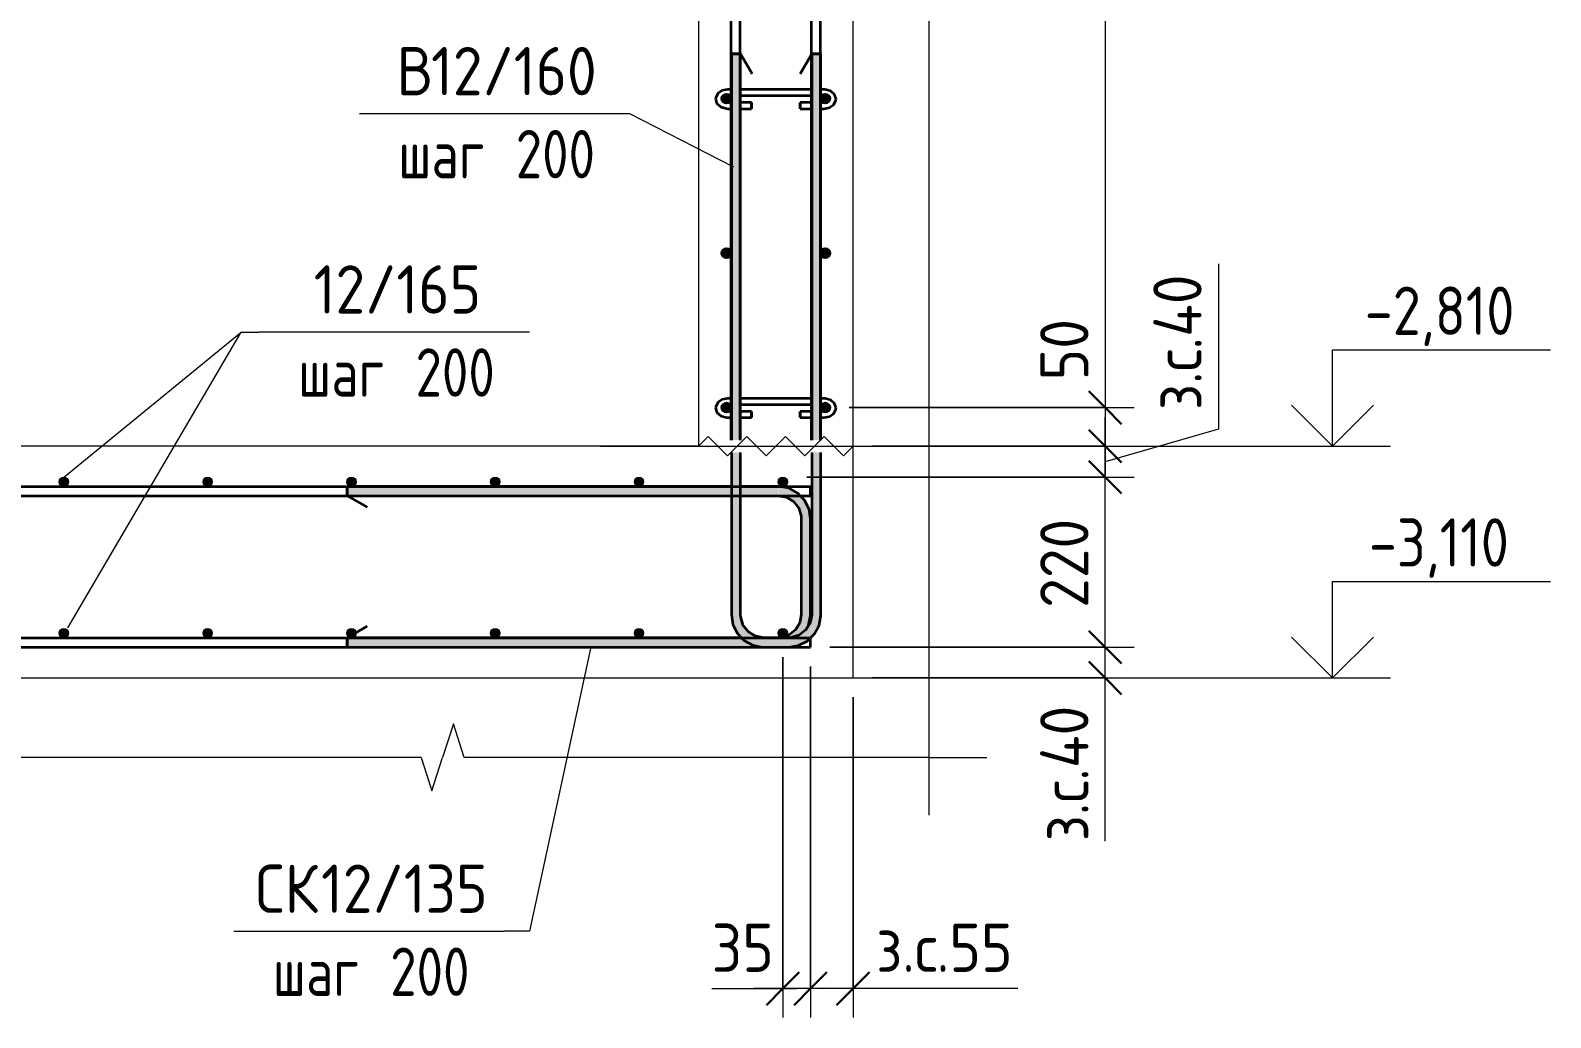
# Model space of a CAD drawing. Header units: millimetres. Extents: x -39853 to 12393, y -4903 to 80275.
# Drawn here: x -810 to 1159, y -3550 to -2272 of the extents above; entities that cross this region are included whole.
import ezdxf

# ---------------------------------------------------------------- set-up
doc = ezdxf.new("R2010")
doc.units = ezdxf.units.MM
for name, color, linetype, lineweight in [('AA_Dim', 7, 'Continuous', 9), ('AA_Dim-25', 7, 'Continuous', 9), ('AA_Oformlenie', 7, 'Continuous', 9), ('AA_Vinoska', 7, 'Continuous', 9), ('AA_Visotnaya otmetka', 7, 'Continuous', 9), ('AF_Stena_Опалубка', 253, 'Continuous', 20), ('KR_Armatura', 7, 'Continuous', 20), ('KR_Armatura_Tonkie', 7, 'Continuous', 20), ('KR_Fundament', 7, 'Continuous', 20)]:
    doc.layers.add(name, color=color, linetype=linetype, lineweight=lineweight)
doc.styles.add('ISOCPEUR_6', font='isocpeur.ttf', dxfattribs={"width": 0.9, "height": 62.5})
doc.styles.add('ISOCPEUR_7', font='isocpeur.ttf', dxfattribs={"width": 0.8, "height": 62.5})
doc.styles.add('ISOCPEUR_8', font='isocpeur.ttf', dxfattribs={"width": 0.85, "height": 62.5})
doc.dimstyles.new('00_Точн_3_знака__прозр__2', dxfattribs={"dimscale": 304.8, "dimtxt": 62.248823, "dimasz": 0.139436, "dimexe": 0.123031, "dimexo": 0.082021, "dimgap": 0.008202, "dimtad": 1, "dimdec": 3, "dimrnd": 0.001, "dimdsep": 46, "dimtxsty": 'ISOCPEUR_6', "dimblk1": 'OBLIQUE', "dimblk2": 'OBLIQUE', "dimsah": 1, "dimcen": 0.09, "dimdle": 0.123031, "dimazin": 0, "dimtfac": 1, "dimtdec": 4, "dimtix": 1, "dimtmove": 1, "dimatfit": 3, "dimfxl": 1, "dimtvp": 1, "dimtolj": 1, "dimtzin": 0, "dimlwd": 18, "dimlwe": 18, "dimarcsym": 2})
doc.dimstyles.new('00_Точн_3_знака__прозр__3', dxfattribs={"dimscale": 304.8, "dimtxt": 62.248823, "dimasz": 0.139436, "dimexe": 0.123031, "dimexo": 0.082021, "dimgap": 0.008202, "dimtad": 1, "dimdec": 3, "dimrnd": 0.001, "dimdsep": 46, "dimtxsty": 'ISOCPEUR_6', "dimblk1": 'OBLIQUE', "dimblk2": 'OBLIQUE', "dimsah": 1, "dimcen": 0.09, "dimdle": 0.123031, "dimazin": 0, "dimtfac": 1, "dimtdec": 4, "dimtix": 1, "dimtmove": 0, "dimatfit": 3, "dimfxl": 1, "dimtvp": 1, "dimtolj": 1, "dimtzin": 0, "dimlwd": 18, "dimlwe": 18, "dimarcsym": 2})
doc.dimstyles.new('05_Округл_5мм__прозр__2', dxfattribs={"dimscale": 304.8, "dimtxt": 62.248823, "dimasz": 0.139436, "dimexe": 0.123031, "dimexo": 0.082021, "dimgap": 0.008202, "dimtad": 1, "dimdec": 0, "dimrnd": 5, "dimdsep": 46, "dimtxsty": 'ISOCPEUR_6', "dimblk1": 'OBLIQUE', "dimblk2": 'OBLIQUE', "dimsah": 1, "dimcen": 0.09, "dimdle": 0.123031, "dimazin": 0, "dimtfac": 1, "dimtdec": 4, "dimtix": 1, "dimtmove": 1, "dimatfit": 3, "dimfxl": 1, "dimtvp": 1, "dimtolj": 1, "dimtzin": 0, "dimlwd": 18, "dimlwe": 18, "dimarcsym": 2})

# ---------------------------------------------------------------- blocks, each defined once
blk = doc.blocks.new('350_Стержень П торец СК-СГ _НесАрм_РабПлоск_ - 350_Стержень П торец СК-СГ _НесАрм_РабПлоск_-4145397-1-1 Армирование')
at = {"layer": 'KR_Armatura_Tonkie', "lineweight": 35}
h = blk.add_hatch(color=256, dxfattribs=at)
h.paths.add_polyline_path([(36489.9, -2874), (36987.3, -2873.8), (36987.3, -2862), (36489.9, -2862.2), (36489.9, -2873.8)])
h.paths.add_polyline_path([(37047.9, -2874), (37047.9, -2862), (36999.3, -2862.3), (36999.3, -2874), (37002.5, -2874)])
for points in [[(37083.9, -2904), (37089.9, -2904), (37088.4, -2893.1), (37084.2, -2883), (37077.2, -2874), (37068.9, -2867.6), (37058.7, -2863.4), (37047.9, -2862.2), (37048.1, -2874), (37055.6, -2875), (37063.4, -2878.5), (37069.5, -2883.3), (37074, -2889.3), (37076.9, -2896.2), (37078.1, -2904), (37082.3, -2904)], [(37083.9, -3028), (37089.9, -3028), (37089.7, -2904), (37077.9, -2904), (37078.1, -3028), (37082.3, -3028)], [(37055.6, -3058), (37063.1, -3057.8), (37070, -3056.6), (37076.7, -3053.7), (37082.5, -3049.1), (37086.3, -3044.1), (37088.4, -3038.9), (37089.7, -3028), (37077.9, -3028), (37076.9, -3035.8), (37073.5, -3043.5), (37068.6, -3049.6), (37062.6, -3054.1), (37055.6, -3057), (37049.2, -3058), (37051.2, -3058)], [(36489.9, -3070), (37027.7, -3069.8), (37017.6, -3068.2), (37007.8, -3064), (36999.6, -3058), (36489.9, -3058.2), (36489.9, -3069.8)]]:
    blk.add_hatch(color=256, dxfattribs=at).paths.add_polyline_path(points)
for p, q in [((36987.3, -2862), (36489.9, -2862)), ((36489.9, -2874), (36489.9, -2862)), ((36489.9, -2862.2), (36489.9, -2873.8)), ((37047.9, -2862), (36999.3, -2862)), ((36489.9, -2874), (36987.3, -2874)), ((36489.9, -2874), (36515.9, -2889)), ((36999.3, -2874), (37047.9, -2874)), ((37077.9, -2904), (37077.9, -3028)), ((37089.9, -3028), (37089.9, -2904)), ((36489.9, -3058), (36515.9, -3043)), ((37000, -3058), (36489.9, -3058)), ((36489.9, -3070), (36489.9, -3058)), ((36489.9, -3058.2), (36489.9, -3069.8)), ((36489.9, -3070), (37047.9, -3070)), ((37047.9, -3058), (37029.3, -3058))]:
    blk.add_line(p, q, dxfattribs=at)
at = {"layer": 'KR_Armatura_Tonkie', "lineweight": 35, "flags": 128}
for points in [[(37076.6, -2874), (37073.3, -2870.6), (37062, -2864.5), (37049.4, -2862), (37047.9, -2862)], [(37047.9, -2874), (37058.5, -2876), (37067.8, -2881.6), (37074.5, -2890.1), (37077.7, -2900.5), (37077.9, -2904)], [(37089.9, -2904), (37087.9, -2891.3), (37082.2, -2879.8), (37076.6, -2874)], [(37077.9, -3028), (37075.9, -3038.7), (37070.3, -3047.9), (37061.8, -3054.6), (37051.4, -3057.8), (37047.9, -3058)], [(37086.2, -3044.3), (37087.4, -3042.1), (37089.8, -3029.5), (37089.9, -3028)]]:
    blk.add_lwpolyline(points, dxfattribs=at)
blk = doc.blocks.new('350_Стержень П торец СК-СГ _НесАрм_РабПлоск_ - 350_Стержень П торец СК-СГ _НесАрм_РабПлоск_-4142405-1-1 Армирование')
at = {"layer": 'KR_Armatura_Tonkie', "lineweight": 35}
for points in [[(34950.9, -966), (34952.4, -965.8), (34953.9, -965.2), (34955.1, -964.2), (34956.1, -963), (34956.7, -961.6), (34956.9, -960), (34956.7, -958.4), (34956.1, -957), (34955.1, -955.8), (34953.9, -954.8), (34952.4, -954.2), (34950.9, -954), (34949.3, -954.2), (34947.9, -954.8), (34946.6, -955.8), (34945.7, -957), (34945.1, -958.4), (34944.9, -960), (34945.1, -961.6), (34945.7, -963), (34946.6, -964.2), (34947.9, -965.2), (34949.3, -965.8)], [(35078.9, -966), (35080.4, -965.8), (35081.9, -965.2), (35083.1, -964.2), (35084.1, -963), (35084.7, -961.6), (35084.9, -960), (35084.7, -958.4), (35084.1, -957), (35083.1, -955.8), (35081.9, -954.8), (35080.4, -954.2), (35078.9, -954), (35077.3, -954.2), (35075.9, -954.8), (35074.6, -955.8), (35073.7, -957), (35073.1, -958.4), (35072.9, -960), (35073.1, -961.6), (35073.7, -963), (35074.6, -964.2), (35075.9, -965.2), (35077.3, -965.8)]]:
    blk.add_hatch(color=256, dxfattribs=at).paths.add_polyline_path(points)
at = {"layer": 'AA_Oformlenie'}
for centre, start, end in [((34950.9, -960), 90, 270), ((34950.9, -960), 270, 90), ((35078.9, -960), 90, 270), ((35078.9, -960), 270, 90)]:
    blk.add_arc(centre, 6, start, end, dxfattribs=at)
at = {"layer": 'KR_Armatura_Tonkie', "lineweight": 35}
for centre in [(34950.9, -960), (35078.9, -960)]:
    blk.add_circle(centre, 6, dxfattribs=at)
blk = doc.blocks.new('261_Шпилька массив _НесАрм_РабПлоск_ - 8 А240-V6-1-1 Армирование')
at = {"layer": 'KR_Armatura_Tonkie', "lineweight": 35}
for p, q in [((36975, -2360.9), (36974.9, -2360.5)), ((36986.9, -2348), (36982.9, -2348)), ((36985.3, -2356), (36986.9, -2356)), ((36987.3, -2348), (36986.9, -2348)), ((36986.9, -2356), (36987.3, -2356)), ((37090.9, -2348), (36999.3, -2348)), ((36999.3, -2356), (37090.9, -2356)), ((37091.3, -2348), (37090.9, -2348)), ((37090.9, -2356), (37091.3, -2356)), ((37106.9, -2348), (37103.3, -2348)), ((37103.3, -2356), (37104.5, -2356)), ((36982.9, -2373), (36986.9, -2373)), ((36986.9, -2365), (36984.2, -2365)), ((36987.3, -2365), (36986.9, -2365)), ((36986.9, -2373), (36987.3, -2373)), ((37013.2, -2365), (36999.3, -2365)), ((36999.3, -2373), (37013.2, -2373)), ((37013.2, -2365), (37013.2, -2371.8)), ((37013.2, -2366), (37013.2, -2365.1)), ((37013.2, -2372.8), (37013.2, -2366.2)), ((37013.2, -2371.8), (37013.2, -2373)), ((37090.9, -2365), (37076.6, -2365)), ((37076.6, -2371.8), (37076.6, -2365)), ((37076.6, -2365.1), (37076.6, -2366)), ((37076.6, -2366.2), (37076.6, -2372.8)), ((37076.6, -2373), (37076.6, -2371.8)), ((37076.6, -2373), (37090.9, -2373)), ((37091.3, -2365), (37090.9, -2365)), ((37090.9, -2373), (37091.3, -2373)), ((37105.6, -2365), (37103.3, -2365)), ((37103.3, -2373), (37106.9, -2373)), ((36986.9, -2748), (36982.9, -2748)), ((36987.3, -2748), (36986.9, -2748)), ((37090.9, -2748), (36999.3, -2748)), ((37091.3, -2748), (37090.9, -2748)), ((37106.9, -2748), (37103.3, -2748)), ((36975, -2760.9), (36974.9, -2760.5)), ((36982.9, -2773), (36986.9, -2773)), ((36986.9, -2765), (36984.2, -2765)), ((36985.3, -2756), (36986.9, -2756)), ((36986.9, -2756), (36987.3, -2756)), ((36987.3, -2765), (36986.9, -2765)), ((36986.9, -2773), (36987.3, -2773)), ((36999.3, -2756), (37090.9, -2756)), ((37013.2, -2765), (36999.3, -2765)), ((36999.3, -2773), (37013.2, -2773)), ((37013.2, -2765), (37013.2, -2771.8)), ((37013.2, -2766.2), (37013.2, -2765.1)), ((37013.2, -2772.8), (37013.2, -2766.2)), ((37013.2, -2771.8), (37013.2, -2773)), ((37090.9, -2765), (37076.6, -2765)), ((37076.6, -2771.8), (37076.6, -2765)), ((37076.6, -2765.1), (37076.6, -2766.2)), ((37076.6, -2766.2), (37076.6, -2772.8)), ((37076.6, -2773), (37076.6, -2771.8)), ((37076.6, -2773), (37090.9, -2773)), ((37090.9, -2756), (37091.3, -2756)), ((37091.3, -2765), (37090.9, -2765)), ((37090.9, -2773), (37091.3, -2773)), ((37103.3, -2756), (37104.5, -2756)), ((37105.6, -2765), (37103.3, -2765)), ((37103.3, -2773), (37106.9, -2773))]:
    blk.add_line(p, q, dxfattribs=at)
at = {"layer": 'KR_Armatura_Tonkie', "lineweight": 35, "flags": 128}
for points in [[(36982.9, -2348), (36975.3, -2349.5), (36969.7, -2353.4), (36967, -2358.9), (36966.9, -2360.5)], [(36966.9, -2360.5), (36968.7, -2366.4), (36973.7, -2370.8), (36981, -2372.9), (36982.9, -2373)], [(37122.9, -2360.5), (37121, -2354.6), (37116, -2350.2), (37108.7, -2348.1), (37106.9, -2348)], [(37106.9, -2373), (37114.5, -2371.5), (37120.1, -2367.6), (37122.8, -2362.1), (37122.9, -2360.5)], [(36982.9, -2748), (36975.3, -2749.5), (36969.7, -2753.4), (36967, -2758.9), (36966.9, -2760.5)], [(37122.9, -2760.5), (37121, -2754.6), (37116, -2750.2), (37108.7, -2748.1), (37106.9, -2748)], [(36966.9, -2760.5), (36968.7, -2766.4), (36973.7, -2770.8), (36981, -2772.9), (36982.9, -2773)], [(37106.9, -2773), (37114.5, -2771.5), (37120.1, -2767.6), (37122.8, -2762.1), (37122.9, -2760.5)]]:
    blk.add_lwpolyline(points, dxfattribs=at)
blk = doc.blocks.new('265_Выпуск П одной длины _НесАрм_РабПлоск_ - В1 _d12_ t250-V8-1-1 Армирование')
at = {"layer": 'KR_Armatura_Tonkie', "lineweight": 35}
h = blk.add_hatch(color=256, dxfattribs=at)
h.paths.add_polyline_path([(36994.7, -3028), (36999.3, -3028), (36999.1, -2818), (36987.3, -2818), (36987.5, -3028), (36993.3, -3028)])
h.paths.add_polyline_path([(36997.8, -2802), (36999.3, -2802), (36999.1, -2302), (36987.3, -2302), (36987.5, -2802), (36997.5, -2802)])
h = blk.add_hatch(color=256, dxfattribs=at)
h.paths.add_polyline_path([(37092.3, -3028), (37103.3, -3028), (37103.1, -2818), (37091.3, -2818), (37091.5, -3028), (37092.1, -3028)])
h.paths.add_polyline_path([(37094.9, -2802), (37103.3, -2802), (37103.1, -2761.5), (37102.9, -2760), (37103.3, -2754.8), (37103.1, -2561.5), (37102.9, -2560), (37103.3, -2554.8), (37103, -2361.1), (37103, -2358.9), (37103.3, -2354.8), (37103.1, -2302), (37091.3, -2302), (37091.5, -2802), (37094.7, -2802)])
for points in [[(37029.3, -3070), (37029.3, -3058), (37021.5, -3057), (37014.1, -3053.9), (37008.1, -3049.2), (37003.3, -3043), (37000.3, -3035.7), (36999.1, -3028), (36987.3, -3028), (36988.7, -3038.9), (36992.9, -3049), (37000, -3058), (37008.3, -3064.4), (37018.4, -3068.6), (37025.3, -3069.5)], [(37061.3, -3070), (37072.1, -3068.6), (37082.5, -3064.2), (37091, -3057.7), (37097.6, -3049), (37101.8, -3038.9), (37103.1, -3028), (37091.3, -3028), (37090.2, -3035.8), (37087.3, -3043), (37082.5, -3049.2), (37076, -3054.1), (37068.9, -3057), (37061.3, -3058.2), (37061.3, -3069.8)], [(37048.1, -3070), (37061.3, -3069.8), (37061.3, -3058), (37029.3, -3058.2), (37029.3, -3070)]]:
    blk.add_hatch(color=256, dxfattribs=at).paths.add_polyline_path(points)
for p, q in [((36987.3, -2302), (36987.3, -2802)), ((36987.3, -2302), (36998.9, -2302)), ((36998.9, -2302), (36987.5, -2302)), ((36999.1, -2302), (36999.3, -2302)), ((36999.3, -2802), (36999.3, -2302)), ((36999.3, -2302), (37014.3, -2328)), ((37090.9, -2302.7), (37076.3, -2328)), ((37091.3, -2302), (37090.9, -2302.7)), ((37091.3, -2302), (37091.3, -2802)), ((37091.3, -2302), (37102.9, -2302)), ((37102.9, -2302), (37091.5, -2302)), ((37103.1, -2302), (37103.3, -2302)), ((37103.3, -2358), (37103.3, -2302)), ((37103.3, -2558), (37103.3, -2362)), ((37103.3, -2758), (37103.3, -2562)), ((37103.3, -2802), (37103.3, -2762)), ((36987.3, -2818), (36987.3, -2862)), ((36999.3, -2862), (36999.3, -2818)), ((37091.3, -2818), (37091.3, -3028)), ((37103.3, -3028), (37103.3, -2818)), ((36987.3, -2862), (36987.3, -2874)), ((36999.3, -2874), (36999.3, -2862)), ((36987.3, -2874), (36987.3, -3028)), ((36999.3, -3028), (36999.3, -2874)), ((37061.3, -3058), (37029.3, -3058)), ((37029.3, -3070), (37061.3, -3070))]:
    blk.add_line(p, q, dxfattribs=at)
at = {"layer": 'KR_Armatura_Tonkie', "lineweight": 35, "flags": 128}
for points in [[(36987.3, -3028), (36989.2, -3040.7), (36994.9, -3052.2), (37000.5, -3058)], [(37029.3, -3058), (37018.6, -3056), (37009.3, -3050.4), (37002.7, -3041.9), (36999.5, -3031.5), (36999.3, -3028)], [(37091.3, -3028), (37089.3, -3038.7), (37083.7, -3047.9), (37075.2, -3054.6), (37064.8, -3057.8), (37061.3, -3058)], [(37089.9, -3058.1), (37094.7, -3053.4), (37100.8, -3042.1), (37103.2, -3029.5), (37103.3, -3028)], [(37000.5, -3058), (37003.8, -3061.4), (37015.1, -3067.5), (37027.7, -3070), (37029.3, -3070)], [(37061.3, -3070), (37074, -3068), (37085.5, -3062.3), (37089.9, -3058.1)]]:
    blk.add_lwpolyline(points, dxfattribs=at)
blk = doc.blocks.new('265_Выпуск П одной длины _НесАрм_РабПлоск_ - В1 _d12_ t250-V9-1-1 Армирование')
at = {"layer": 'KR_Armatura_Tonkie', "lineweight": 35}
for p, q in [((36987.3, -2302), (36987.3, -2348)), ((36998.9, -2302), (36987.5, -2302)), ((36987.5, -2302), (36998.9, -2302)), ((36999.3, -2348), (36999.3, -2302)), ((36999.3, -2302), (37014.3, -2328)), ((37090.9, -2302.7), (37076.3, -2328)), ((37091.3, -2302), (37090.9, -2302.7)), ((37091.3, -2302), (37091.3, -2348)), ((37091.5, -2302), (37102.9, -2302)), ((37102.9, -2302), (37091.5, -2302)), ((37103.3, -2348), (37103.3, -2302)), ((36987.3, -2356), (36987.3, -2365)), ((36999.3, -2365), (36999.3, -2356)), ((37091.3, -2356), (37091.3, -2365)), ((37103.3, -2358), (37103.3, -2356)), ((37103.3, -2365), (37103.3, -2362)), ((36987.3, -2373), (36987.3, -2748)), ((36999.3, -2748), (36999.3, -2373)), ((37091.3, -2373), (37091.3, -2748)), ((37103.3, -2558), (37103.3, -2373)), ((37103.3, -2748), (37103.3, -2562)), ((36987.3, -2756), (36987.3, -2764.9)), ((36987.3, -2773), (36987.3, -2802)), ((36999.3, -2764.9), (36999.3, -2756)), ((36999.3, -2802), (36999.3, -2773)), ((37091.3, -2756), (37091.3, -2764.9)), ((37091.3, -2773), (37091.3, -2802)), ((37103.3, -2758), (37103.3, -2756)), ((37103.3, -2764.9), (37103.3, -2762)), ((37103.3, -2802), (37103.3, -2773)), ((36987.3, -2818), (36987.3, -2862)), ((36999.3, -2862), (36999.3, -2818)), ((37091.3, -2818), (37091.3, -3028)), ((37103.3, -3028), (37103.3, -2818)), ((36987.3, -2874), (36987.3, -3028)), ((36999.3, -3028), (36999.3, -2874)), ((37091.3, -3028), (37089.5, -3037.5)), ((37002.2, -3040.5), (36999.9, -3033)), ((37008.9, -3049.9), (37003, -3042.3)), ((37088.5, -3040), (37086.8, -3042.7)), ((37017.2, -3055.2), (37010.7, -3051.3)), ((37029.3, -3058), (37019.8, -3056.3)), ((37047.9, -3058), (37029.3, -3058)), ((37029.3, -3070), (37061.3, -3070))]:
    blk.add_line(p, q, dxfattribs=at)
at = {"layer": 'KR_Armatura_Tonkie', "lineweight": 35, "flags": 128}
for points in [[(37102.7, -3032.4), (37103.2, -3029.5), (37103.3, -3028)], [(36989.1, -3039.8), (36989.2, -3040.7), (36990.6, -3043.4)], [(36994.2, -3050.7), (36994.9, -3052.2), (36996.9, -3054.3)], [(37099.4, -3044.7), (37100.8, -3042.1), (37101.1, -3040.6)], [(37073.1, -3068.2), (37074, -3068), (37076.7, -3066.7)], [(37084, -3063.1), (37085.5, -3062.3), (37087.4, -3060.5)], [(37093, -3055.1), (37094.7, -3053.4), (37095.8, -3051.4)]]:
    blk.add_lwpolyline(points, dxfattribs=at)
blk = doc.blocks.new('011_Прямоугольник обрыва _ЭлУзла_ - 011_Прямоугольник обрыва _ЭлУзла_-4172188-1-1 Армирование')
at = {"layer": 'AA_Oformlenie'}
for p, q in [((37243, -1462.1), (37243, -3212.8)), ((36585.7, -3212.8), (35381.8, -3212.8)), ((37243, -3212.8), (36641.4, -3212.8))]:
    blk.add_line(p, q, dxfattribs=at)
blk = doc.blocks.new('Последовательность узлов - 3мм масшт20 маскировка-904226-1-1 Армирование')
at = {"layer": 'AA_Oformlenie'}
for p, q in [((34914.9, 3115), (34927.4, 3127.5)), ((34952.4, 3102.5), (34927.4, 3127.5)), ((34964.9, 3115), (34952.4, 3102.5)), ((34964.9, 3115), (34977.4, 3127.5)), ((35002.4, 3102.5), (34977.4, 3127.5)), ((35014.9, 3115), (35002.4, 3102.5)), ((35014.9, 3115), (35027.4, 3127.5)), ((35052.4, 3102.5), (35027.4, 3127.5)), ((35064.9, 3115), (35052.4, 3102.5)), ((35064.9, 3115), (35077.4, 3127.5)), ((35102.4, 3102.5), (35077.4, 3127.5)), ((35114.9, 3115), (35102.4, 3102.5))]:
    blk.add_line(p, q, dxfattribs=at)
blk = doc.blocks.new('042_М_Арматуры - Диам длина поз _ Комментарий-3662934-1-1 Армирование')
at = {"layer": 'AA_Vinoska'}
blk.add_line((35634.9, -2662.1), (35984.9, -2662.1), dxfattribs=at)
blk = doc.blocks.new('DIMBLOCK102-1-1 Армирование')
at = {"layer": 'AA_Dim-25', "lineweight": 30}
for p, q in [((582.2, -3070), (560.9, -3048.8)), ((582.2, -3070), (603.4, -3091.2)), ((582.2, -3110), (560.9, -3088.8)), ((582.2, -3110), (603.4, -3131.2))]:
    blk.add_line(p, q, dxfattribs=at)
at = {"layer": 'AA_Dim-25', "lineweight": 18}
for p, q in [((225.6, -3070), (619.7, -3070)), ((582.2, -3070), (225.6, -3070)), ((582.2, -3147.5), (582.2, -3070)), ((582.2, -3107.2), (582.2, -3090)), ((280.6, -3110), (619.7, -3110)), ((582.2, -3110), (280.6, -3110)), ((582.2, -3321.4), (582.2, -3107.2))]:
    blk.add_line(p, q, dxfattribs=at)
at = {"layer": 'AA_Dim-25', "color": 0, "lineweight": 18, "insert": (498, -3321.4), "char_height": 62.5, "width": 226.969, "attachment_point": 1, "rotation": 90, "line_spacing_factor": 1.149209, "style": 'ISOCPEUR_6'}
blk.add_mtext('з.с.40', dxfattribs=at)
blk = doc.blocks.new('_Oblique')
at = {"color": 0, "linetype": 'ByBlock', "lineweight": -2}
blk.add_line((-0.5, -0.5), (0.5, 0.5), dxfattribs=at)
blk = doc.blocks.new('DIMBLOCK103-1-1 Армирование')
at = {"layer": 'AA_Dim-25', "lineweight": 30}
for p, q in [((582.2, -2850), (560.9, -2828.8)), ((582.2, -2850), (603.4, -2871.2)), ((582.2, -3070), (560.9, -3048.8)), ((582.2, -3070), (603.4, -3091.2))]:
    blk.add_line(p, q, dxfattribs=at)
at = {"layer": 'AA_Dim-25', "lineweight": 18}
for p, q in [((195.6, -2850), (619.7, -2850)), ((582.2, -2850), (195.6, -2850)), ((582.2, -3070), (582.2, -2850)), ((225.6, -3070), (619.7, -3070)), ((582.2, -3070), (225.6, -3070))]:
    blk.add_line(p, q, dxfattribs=at)
at = {"layer": 'AA_Dim-25', "color": 0, "lineweight": 18, "insert": (498, -3019.3), "char_height": 62.5, "width": 142.215, "attachment_point": 1, "rotation": 90, "line_spacing_factor": 1.149209, "style": 'ISOCPEUR_6'}
blk.add_mtext('220', dxfattribs=at)
blk = doc.blocks.new('DIMBLOCK104-1-1 Армирование')
at = {"layer": 'AA_Dim-25', "lineweight": 18}
for p, q in [((728.7, -2574), (728.7, -2788.1)), ((582.2, -2850), (582.2, -2772.5)), ((728.7, -2788.1), (582.2, -2830)), ((280.6, -2810), (619.7, -2810)), ((582.2, -2810), (280.6, -2810)), ((195.6, -2850), (619.7, -2850)), ((582.2, -2850), (195.6, -2850))]:
    blk.add_line(p, q, dxfattribs=at)
at = {"layer": 'AA_Dim-25', "lineweight": 30}
for p, q in [((582.2, -2810), (560.9, -2788.8)), ((582.2, -2810), (603.4, -2831.2)), ((582.2, -2850), (560.9, -2828.8)), ((582.2, -2850), (603.4, -2871.2))]:
    blk.add_line(p, q, dxfattribs=at)
at = {"layer": 'AA_Dim-25', "color": 0, "lineweight": 18, "insert": (644.5, -2763.1), "char_height": 62.5, "width": 226.969, "attachment_point": 1, "rotation": 90, "line_spacing_factor": 1.149209, "style": 'ISOCPEUR_6'}
blk.add_mtext('з.с.40', dxfattribs=at)
blk = doc.blocks.new('DIMBLOCK107-1-1 Армирование')
at = {"layer": 'AA_Dim-25', "lineweight": 30}
for p, q in [((582.2, 240), (560.9, 261.2)), ((582.2, 240), (603.4, 218.7)), ((582.2, -2760), (560.9, -2738.8)), ((582.2, -2760), (603.4, -2781.3))]:
    blk.add_line(p, q, dxfattribs=at)
at = {"layer": 'AA_Dim-25', "lineweight": 18}
for p, q in [((250.6, 240), (619.7, 240)), ((582.2, 240), (250.6, 240)), ((582.2, 240), (582.2, -2760)), ((250.6, -2760), (619.7, -2760)), ((582.2, -2760), (250.6, -2760))]:
    blk.add_line(p, q, dxfattribs=at)
at = {"layer": 'AA_Dim-25', "color": 0, "lineweight": 18, "insert": (498, -1471.9), "char_height": 62.5, "width": 508.525, "attachment_point": 1, "rotation": 90, "line_spacing_factor": 1.149209, "style": 'ISOCPEUR_6'}
blk.add_mtext('200х15=3000', dxfattribs=at)
blk = doc.blocks.new('DIMBLOCK108-1-1 Армирование')
at = {"layer": 'AA_Dim-25', "lineweight": 18}
for p, q in [((582.2, -2645.7), (582.2, -2749.8)), ((582.2, -2749.8), (582.2, -2785)), ((250.6, -2760), (619.7, -2760)), ((582.2, -2760), (250.6, -2760)), ((582.2, -2760), (582.2, -2847.5)), ((280.6, -2810), (619.7, -2810)), ((582.2, -2810), (280.6, -2810))]:
    blk.add_line(p, q, dxfattribs=at)
at = {"layer": 'AA_Dim-25', "lineweight": 30}
for p, q in [((582.2, -2760), (560.9, -2738.8)), ((582.2, -2760), (603.4, -2781.3)), ((582.2, -2810), (560.9, -2788.8)), ((582.2, -2810), (603.4, -2831.2))]:
    blk.add_line(p, q, dxfattribs=at)
at = {"layer": 'AA_Dim-25', "color": 0, "lineweight": 18, "insert": (498, -2724.8), "char_height": 62.5, "width": 94.81, "attachment_point": 1, "rotation": 90, "line_spacing_factor": 1.149209, "style": 'ISOCPEUR_6'}
blk.add_mtext('50', dxfattribs=at)
blk = doc.blocks.new('DIMBLOCK118-1-1 Армирование')
at = {"layer": 'AA_Dim-25', "lineweight": 18}
for p, q in [((200.6, -3095), (200.6, -3549.7)), ((200.6, -3512.2), (200.6, -3095)), ((255.6, -3135), (255.6, -3549.7)), ((255.6, -3512.2), (255.6, -3135)), ((293.1, -3512.2), (200.6, -3512.2)), ((260.7, -3512.2), (228.1, -3512.2)), ((468.9, -3512.2), (260.7, -3512.2))]:
    blk.add_line(p, q, dxfattribs=at)
at = {"layer": 'AA_Dim-25', "lineweight": 30}
for p, q in [((200.6, -3512.2), (221.9, -3490.9)), ((255.6, -3512.2), (276.9, -3490.9)), ((200.6, -3512.2), (179.4, -3533.4)), ((255.6, -3512.2), (234.4, -3533.4))]:
    blk.add_line(p, q, dxfattribs=at)
at = {"layer": 'AA_Dim-25', "color": 0, "lineweight": 18, "insert": (285.7, -3428), "char_height": 62.5, "width": 219.786, "attachment_point": 1, "line_spacing_factor": 1.149209, "style": 'ISOCPEUR_6'}
blk.add_mtext('з.с.55', dxfattribs=at)
blk = doc.blocks.new('DIMBLOCK119-1-1 Армирование')
at = {"layer": 'AA_Dim-25', "lineweight": 18}
for p, q in [((164.6, -3083), (164.6, -3549.7)), ((164.6, -3512.2), (164.6, -3083)), ((200.6, -3095), (200.6, -3549.7)), ((200.6, -3512.2), (200.6, -3095)), ((72.6, -3512.2), (176.6, -3512.2)), ((200.6, -3512.2), (127.1, -3512.2)), ((176.6, -3512.2), (182.6, -3512.2))]:
    blk.add_line(p, q, dxfattribs=at)
at = {"layer": 'AA_Dim-25', "lineweight": 30}
for p, q in [((164.6, -3512.2), (185.9, -3490.9)), ((200.6, -3512.2), (221.9, -3490.9)), ((164.6, -3512.2), (143.4, -3533.4)), ((200.6, -3512.2), (179.4, -3533.4))]:
    blk.add_line(p, q, dxfattribs=at)
at = {"layer": 'AA_Dim-25', "color": 0, "lineweight": 18, "insert": (72.6, -3428), "char_height": 62.5, "width": 94.81, "attachment_point": 1, "line_spacing_factor": 1.149209, "style": 'ISOCPEUR_6'}
blk.add_mtext('35', dxfattribs=at)
blk = doc.blocks.new('Высотные отметки - Стрелка вверх-400292-1-1 Армирование')
at = {"layer": 'AA_Vinoska'}
for p, q in [((37765.6, -2985), (38048.1, -2985)), ((37765.6, -3110), (37765.6, -2985)), ((37765.6, -3110), (37712.6, -3057)), ((37765.6, -3110), (37818.7, -3057)), ((37690.6, -3110), (37840.6, -3110))]:
    blk.add_line(p, q, dxfattribs=at)

msp = doc.modelspace()

# ---------------------------------------------------------------- hatches: boundary and pattern name
at = {"layer": 'KR_Armatura'}
h = msp.add_hatch(color=256, dxfattribs=at)
edge = h.paths.add_edge_path()
edge.add_arc((91.6499, -2360), 6, 0, 360)
for points in [[(91.6499, -2366), (96.8461, -2363), (96.8461, -2357), (91.6499, -2354), (86.4538, -2357), (86.4538, -2363), (91.6012, -2365.9719)], [(219.6499, -2366), (224.8461, -2363), (224.8461, -2357), (219.6499, -2354), (214.4538, -2357), (214.4538, -2363), (219.6012, -2365.9719)], [(91.6499, -2566), (96.8461, -2563), (96.8461, -2557), (91.6499, -2554), (86.4538, -2557), (86.4538, -2563), (90.5127, -2565.3434)], [(219.6499, -2566), (224.8461, -2563), (224.8461, -2557), (219.6499, -2554), (214.4538, -2557), (214.4538, -2563)], [(91.6499, -2766), (96.8461, -2763), (96.8461, -2757), (91.6499, -2754), (86.4538, -2757), (86.4538, -2763), (90.5127, -2765.3434)], [(219.6499, -2766), (224.8461, -2763), (224.8461, -2757), (219.6499, -2754), (214.4538, -2757), (214.4538, -2763), (217.827, -2764.9475)], [(-769.2591, -2861.1962), (-763.2591, -2861.1962), (-760.2591, -2856), (-763.2591, -2850.8038), (-769.2591, -2850.8038), (-772.2591, -2856)], [(-583.0773, -2861.1962), (-577.0773, -2861.1962), (-574.0773, -2856), (-577.0773, -2850.8038), (-583.0773, -2850.8038), (-586.0773, -2856)], [(-396.8955, -2861.1962), (-390.8955, -2861.1962), (-387.8955, -2856), (-390.8955, -2850.8038), (-396.8955, -2850.8038), (-399.8955, -2856)], [(-210.7137, -2861.1962), (-204.7137, -2861.1962), (-201.7137, -2856), (-204.7137, -2850.8038), (-210.7137, -2850.8038), (-213.7137, -2856)], [(-24.5319, -2861.1962), (-18.5319, -2861.1962), (-15.5319, -2856), (-18.5319, -2850.8038), (-24.5319, -2850.8038), (-27.5319, -2856)], [(167.6499, -2861.1962), (170.6499, -2856), (167.6499, -2850.8038), (161.6499, -2850.8038), (158.6499, -2856), (161.6499, -2861.1962)], [(-769.2591, -3057.1962), (-763.2591, -3057.1962), (-760.2591, -3052), (-763.2591, -3046.8038), (-769.2591, -3046.8038), (-772.2591, -3052)], [(-583.0773, -3057.1962), (-577.0773, -3057.1962), (-574.0773, -3052), (-577.0773, -3046.8038), (-583.0773, -3046.8038), (-586.0773, -3052)], [(-396.8955, -3057.1962), (-390.8955, -3057.1962), (-387.8955, -3052), (-390.8955, -3046.8038), (-396.8955, -3046.8038), (-399.8955, -3052)], [(-210.7137, -3057.1962), (-204.7137, -3057.1962), (-201.7137, -3052), (-204.7137, -3046.8038), (-210.7137, -3046.8038), (-213.7137, -3052)], [(-24.5319, -3057.1962), (-18.5319, -3057.1962), (-15.5319, -3052), (-18.5319, -3046.8038), (-24.5319, -3046.8038), (-27.5319, -3052)], [(167.6499, -3057.1962), (170.6499, -3052), (167.6499, -3046.8038), (161.6499, -3046.8038), (158.6499, -3052), (161.6499, -3057.1962)]]:
    msp.add_hatch(color=256, dxfattribs=at).paths.add_polyline_path(points)
h = msp.add_hatch(color=256, dxfattribs=at)
edge = h.paths.add_edge_path()
edge.add_arc((219.6499, -2360), 6, 0, 360)
h = msp.add_hatch(color=256, dxfattribs=at)
edge = h.paths.add_edge_path()
edge.add_arc((91.6499, -2560), 6, 0, 360)
h = msp.add_hatch(color=256, dxfattribs=at)
edge = h.paths.add_edge_path()
edge.add_arc((219.6499, -2560), 6, 0, 360)
h = msp.add_hatch(color=256, dxfattribs=at)
edge = h.paths.add_edge_path()
edge.add_arc((91.6499, -2760), 6, 0, 360)
h = msp.add_hatch(color=256, dxfattribs=at)
edge = h.paths.add_edge_path()
edge.add_arc((219.6499, -2760), 6, 0, 360)
h = msp.add_hatch(color=256, dxfattribs=at)
edge = h.paths.add_edge_path()
edge.add_arc((-766.2591, -2856), 6, 0, 360)
h = msp.add_hatch(color=256, dxfattribs=at)
edge = h.paths.add_edge_path()
edge.add_arc((-580.0773, -2856), 6, 0, 360)
h = msp.add_hatch(color=256, dxfattribs=at)
edge = h.paths.add_edge_path()
edge.add_arc((-393.8955, -2856), 6, 0, 360)
h = msp.add_hatch(color=256, dxfattribs=at)
edge = h.paths.add_edge_path()
edge.add_arc((-207.7137, -2856), 6, 0, 360)
h = msp.add_hatch(color=256, dxfattribs=at)
edge = h.paths.add_edge_path()
edge.add_arc((-21.5319, -2856), 6, 0, 360)
h = msp.add_hatch(color=256, dxfattribs=at)
edge = h.paths.add_edge_path()
edge.add_arc((164.6499, -2856), 6, 0, 360)
h = msp.add_hatch(color=256, dxfattribs=at)
edge = h.paths.add_edge_path()
edge.add_arc((-766.2591, -3052), 6, 0, 360)
h = msp.add_hatch(color=256, dxfattribs=at)
edge = h.paths.add_edge_path()
edge.add_arc((-580.0773, -3052), 6, 0, 360)
h = msp.add_hatch(color=256, dxfattribs=at)
edge = h.paths.add_edge_path()
edge.add_arc((-393.8955, -3052), 6, 0, 360)
h = msp.add_hatch(color=256, dxfattribs=at)
edge = h.paths.add_edge_path()
edge.add_arc((-207.7137, -3052), 6, 0, 360)
h = msp.add_hatch(color=256, dxfattribs=at)
edge = h.paths.add_edge_path()
edge.add_arc((-21.5319, -3052), 6, 0, 360)
h = msp.add_hatch(color=256, dxfattribs=at)
edge = h.paths.add_edge_path()
edge.add_arc((164.6499, -3052), 6, 0, 360)

# ---------------------------------------------------------------- linework, layer by layer
at = {"layer": 'AA_Vinoska'}
for p, q in [((101.1256, -2448.6598), (-33.4217, -2379.4837)), ((-766.7011, -2850.3179), (-536.4541, -2662.1439)), ((-761.1942, -3045.2627), (-536.4541, -2662.1439)), ((-536.4541, -2662.1439), (-513.1488, -2662.1439)), ((-536.4541, -2662.1439), (-513.1488, -2662.1439)), ((-84.1863, -3071.9276), (-163.1488, -3437.9295)), ((-261.9126, -3169.5112), (-275.9898, -3212.8363)), ((-247.8354, -3212.8363), (-261.9126, -3169.5112)), ((-303.4898, -3212.8363), (-289.7398, -3256.1376)), ((-289.7398, -3256.1376), (-275.9898, -3212.8363)), ((353.7809, -3212.8363), (428.7809, -3212.8363)), ((353.7809, -3212.8363), (353.7809, -3287.8363)), ((-163.1488, -3437.9295), (-195.9132, -3437.9295))]:
    msp.add_line(p, q, dxfattribs=at)
at = {"layer": 'AA_Visotnaya otmetka'}
for p, q in [((-71.301, -2810), (876.3933, -2810)), ((-71.301, -2810), (-71.301, -2810)), ((-30.5399, -3110), (876.3933, -3110)), ((-30.5399, -3110), (-30.5399, -3110))]:
    msp.add_line(p, q, dxfattribs=at)
at = {"layer": 'AF_Stena_Опалубка'}
for p, q in [((55.6499, 335), (55.6499, -2810)), ((255.6499, -2810), (255.6499, 335))]:
    msp.add_line(p, q, dxfattribs=at)
at = {"layer": 'KR_Armatura'}
for p, q in [((91.6499, -2354), (86.4538, -2357)), ((86.4538, -2357), (86.4538, -2363)), ((96.8461, -2357), (91.6499, -2354)), ((96.8461, -2363), (96.8461, -2357)), ((219.6499, -2354), (214.4538, -2357)), ((214.4538, -2357), (214.4538, -2363)), ((224.8461, -2357), (219.6499, -2354)), ((224.8461, -2363), (224.8461, -2357)), ((86.4538, -2363), (91.6012, -2365.9719)), ((91.6012, -2365.9719), (91.6499, -2366)), ((91.6499, -2366), (96.8461, -2363)), ((214.4538, -2363), (219.6012, -2365.9719)), ((219.6012, -2365.9719), (219.6499, -2366)), ((219.6499, -2366), (224.8461, -2363)), ((91.6499, -2554), (86.4538, -2557)), ((86.4538, -2557), (86.4538, -2563)), ((96.8461, -2557), (91.6499, -2554)), ((96.8461, -2563), (96.8461, -2557)), ((219.6499, -2554), (214.4538, -2557)), ((214.4538, -2557), (214.4538, -2563)), ((224.8461, -2557), (219.6499, -2554)), ((224.8461, -2563), (224.8461, -2557)), ((86.4538, -2563), (90.5127, -2565.3434)), ((90.5127, -2565.3434), (91.6499, -2566)), ((91.6499, -2566), (96.8461, -2563)), ((214.4538, -2563), (219.6499, -2566)), ((219.6499, -2566), (224.8461, -2563)), ((91.6499, -2754), (86.4538, -2757)), ((96.8461, -2757), (91.6499, -2754)), ((219.6499, -2754), (214.4538, -2757)), ((224.8461, -2757), (219.6499, -2754)), ((86.4538, -2757), (86.4538, -2763)), ((86.4538, -2763), (90.5127, -2765.3434)), ((90.5127, -2765.3434), (91.6499, -2766)), ((91.6499, -2766), (96.8461, -2763)), ((96.8461, -2763), (96.8461, -2757)), ((214.4538, -2757), (214.4538, -2763)), ((214.4538, -2763), (217.827, -2764.9475)), ((217.827, -2764.9475), (219.6499, -2766)), ((219.6499, -2766), (224.8461, -2763)), ((224.8461, -2763), (224.8461, -2757)), ((-769.2591, -2850.8038), (-772.2591, -2856)), ((-763.2591, -2850.8038), (-769.2591, -2850.8038)), ((-760.2591, -2856), (-763.2591, -2850.8038)), ((-583.0773, -2850.8038), (-586.0773, -2856)), ((-577.0773, -2850.8038), (-583.0773, -2850.8038)), ((-574.0773, -2856), (-577.0773, -2850.8038)), ((-396.8955, -2850.8038), (-399.8955, -2856)), ((-390.8955, -2850.8038), (-396.8955, -2850.8038)), ((-387.8955, -2856), (-390.8955, -2850.8038)), ((-210.7137, -2850.8038), (-213.7137, -2856)), ((-204.7137, -2850.8038), (-210.7137, -2850.8038)), ((-201.7137, -2856), (-204.7137, -2850.8038)), ((-24.5319, -2850.8038), (-27.5319, -2856)), ((-18.5319, -2850.8038), (-24.5319, -2850.8038)), ((-15.5319, -2856), (-18.5319, -2850.8038)), ((161.6499, -2850.8038), (158.6499, -2856)), ((167.6499, -2850.8038), (161.6499, -2850.8038)), ((170.6499, -2856), (167.6499, -2850.8038)), ((-772.2591, -2856), (-769.2591, -2861.1962)), ((-769.2591, -2861.1962), (-763.2591, -2861.1962)), ((-763.2591, -2861.1962), (-760.2591, -2856)), ((-586.0773, -2856), (-583.0773, -2861.1962)), ((-583.0773, -2861.1962), (-577.0773, -2861.1962)), ((-577.0773, -2861.1962), (-574.0773, -2856)), ((-399.8955, -2856), (-396.8955, -2861.1962)), ((-396.8955, -2861.1962), (-390.8955, -2861.1962)), ((-390.8955, -2861.1962), (-387.8955, -2856)), ((-213.7137, -2856), (-210.7137, -2861.1962)), ((-210.7137, -2861.1962), (-204.7137, -2861.1962)), ((-204.7137, -2861.1962), (-201.7137, -2856)), ((-27.5319, -2856), (-24.5319, -2861.1962)), ((-24.5319, -2861.1962), (-18.5319, -2861.1962)), ((-18.5319, -2861.1962), (-15.5319, -2856)), ((158.6499, -2856), (161.6499, -2861.1962)), ((161.6499, -2861.1962), (167.6499, -2861.1962)), ((167.6499, -2861.1962), (170.6499, -2856)), ((-769.2591, -3046.8038), (-772.2591, -3052)), ((-763.2591, -3046.8038), (-769.2591, -3046.8038)), ((-760.2591, -3052), (-763.2591, -3046.8038)), ((-583.0773, -3046.8038), (-586.0773, -3052)), ((-577.0773, -3046.8038), (-583.0773, -3046.8038)), ((-574.0773, -3052), (-577.0773, -3046.8038)), ((-396.8955, -3046.8038), (-399.8955, -3052)), ((-390.8955, -3046.8038), (-396.8955, -3046.8038)), ((-387.8955, -3052), (-390.8955, -3046.8038)), ((-210.7137, -3046.8038), (-213.7137, -3052)), ((-204.7137, -3046.8038), (-210.7137, -3046.8038)), ((-201.7137, -3052), (-204.7137, -3046.8038)), ((-24.5319, -3046.8038), (-27.5319, -3052)), ((-18.5319, -3046.8038), (-24.5319, -3046.8038)), ((-15.5319, -3052), (-18.5319, -3046.8038)), ((161.6499, -3046.8038), (158.6499, -3052)), ((167.6499, -3046.8038), (161.6499, -3046.8038)), ((170.6499, -3052), (167.6499, -3046.8038)), ((-772.2591, -3052), (-769.2591, -3057.1962)), ((-769.2591, -3057.1962), (-763.2591, -3057.1962)), ((-763.2591, -3057.1962), (-760.2591, -3052)), ((-586.0773, -3052), (-583.0773, -3057.1962)), ((-583.0773, -3057.1962), (-577.0773, -3057.1962)), ((-577.0773, -3057.1962), (-574.0773, -3052)), ((-399.8955, -3052), (-396.8955, -3057.1962)), ((-396.8955, -3057.1962), (-390.8955, -3057.1962)), ((-390.8955, -3057.1962), (-387.8955, -3052)), ((-213.7137, -3052), (-210.7137, -3057.1962)), ((-210.7137, -3057.1962), (-204.7137, -3057.1962)), ((-204.7137, -3057.1962), (-201.7137, -3052)), ((-27.5319, -3052), (-24.5319, -3057.1962)), ((-24.5319, -3057.1962), (-18.5319, -3057.1962)), ((-18.5319, -3057.1962), (-15.5319, -3052)), ((158.6499, -3052), (161.6499, -3057.1962)), ((161.6499, -3057.1962), (167.6499, -3057.1962)), ((167.6499, -3057.1962), (170.6499, -3052))]:
    msp.add_line(p, q, dxfattribs=at)
for centre in [(91.6499, -2360), (219.6499, -2360), (91.6499, -2560), (219.6499, -2560), (91.6499, -2760), (219.6499, -2760), (-766.2591, -2856), (-580.0773, -2856), (-393.8955, -2856), (-207.7137, -2856), (-21.5319, -2856), (164.6499, -2856), (-766.2591, -3052), (-580.0773, -3052), (-393.8955, -3052), (-207.7137, -3052), (-21.5319, -3052), (164.6499, -3052)]:
    msp.add_circle(centre, 6, dxfattribs=at)
at = {"layer": 'KR_Armatura_Tonkie', "lineweight": 35}
for p, q in [((97.6499, -2802), (97.6499, 304.9749)), ((109.6499, -2802), (109.6499, 304.9749)), ((201.6499, -2802), (201.6499, 304.9749)), ((213.6499, -2802), (213.6499, 304.9749)), ((-1919.3501, -2862), (200.6499, -2862)), ((200.6499, -2874), (200.6499, -2862)), ((-1919.3501, -2874), (200.6499, -2874)), ((-1919.3501, -3058), (200.6499, -3058)), ((-1919.3501, -3070), (200.6499, -3070)), ((200.6499, -3070), (200.6499, -3058))]:
    msp.add_line(p, q, dxfattribs=at)
at = {"layer": 'KR_Fundament'}
for p, q in [((55.6499, -2810), (-1774.3501, -2810)), ((255.6499, -3110), (255.6499, -2810)), ((-1974.3501, -3110), (255.6499, -3110))]:
    msp.add_line(p, q, dxfattribs=at)

# ---------------------------------------------------------------- block references
at = {"layer": 'AA_Oformlenie'}
msp.add_blockref('011_Прямоугольник обрыва _ЭлУзла_ - 011_Прямоугольник обрыва _ЭлУзла_-4172188-1-1 Армирование', (-36889.2244, 0), dxfattribs=at)
at = {"layer": 'AA_Oformlenie', "rotation": 180}
msp.add_blockref('Последовательность узлов - 3мм масшт20 маскировка-904226-1-1 Армирование', (35170.5243, 305), dxfattribs=at)
at = {"layer": 'AA_Vinoska'}
for name, p in [('042_М_Арматуры - Диам длина поз _ Комментарий-3662934-1-1 Армирование', (-36018.3493, 282.6602)), ('042_М_Арматуры - Диам длина поз _ Комментарий-3662934-1-1 Армирование', (-36148.0764, 0)), ('042_М_Арматуры - Диам длина поз _ Комментарий-3662934-1-1 Армирование', (-36148.0764, 0)), ('Высотные отметки - Стрелка вверх-400292-1-1 Армирование', (-36889.2244, 0)), ('042_М_Арматуры - Диам длина поз _ Комментарий-3662934-1-1 Армирование', (-36180.8408, -775.7856))]:
    msp.add_blockref(name, p, dxfattribs=at)
at = {"layer": 'AA_Visotnaya otmetka'}
msp.add_blockref('Высотные отметки - Стрелка вверх-400292-1-1 Армирование', (-36889.2244, 300), dxfattribs=at)
at = {"layer": 'KR_Armatura_Tonkie', "lineweight": 35}
for name, p in [('261_Шпилька массив _НесАрм_РабПлоск_ - 8 А240-V6-1-1 Армирование', (-36889.2244, 0)), ('265_Выпуск П одной длины _НесАрм_РабПлоск_ - В1 _d12_ t250-V8-1-1 Армирование', (-36889.2244, 0)), ('265_Выпуск П одной длины _НесАрм_РабПлоск_ - В1 _d12_ t250-V9-1-1 Армирование', (-36889.2244, 0)), ('350_Стержень П торец СК-СГ _НесАрм_РабПлоск_ - 350_Стержень П торец СК-СГ _НесАрм_РабПлоск_-4142405-1-1 Армирование', (-34859.2244, -1400)), ('350_Стержень П торец СК-СГ _НесАрм_РабПлоск_ - 350_Стержень П торец СК-СГ _НесАрм_РабПлоск_-4142405-1-1 Армирование', (-34859.2244, -1600)), ('350_Стержень П торец СК-СГ _НесАрм_РабПлоск_ - 350_Стержень П торец СК-СГ _НесАрм_РабПлоск_-4142405-1-1 Армирование', (-34859.2244, -1800)), ('350_Стержень П торец СК-СГ _НесАрм_РабПлоск_ - 350_Стержень П торец СК-СГ _НесАрм_РабПлоск_-4145397-1-1 Армирование', (-36889.2244, 0))]:
    msp.add_blockref(name, p, dxfattribs=at)

# ---------------------------------------------------------------- texts
at = {"layer": 'AA_Vinoska', "char_height": 62.5, "attachment_point": 1}
for s, insert, width, style in [('\\fISOCPEUR|b0|i0|c204|p34|;\\W.9;В', (-335.4182, -2293.1312), 54.113906, 'ISOCPEUR_6'), ('12/160', (-290.7698, -2293.1312), 263.354344, 'ISOCPEUR_6'), (' 200', (-212.9953, -2400.6075), 166.751, 'ISOCPEUR_7'), ('шаг', (-333.3807, -2400.6075), 145.907125, 'ISOCPEUR_7'), ('12/165', (-442.7578, -2575.7913), 263.354344, 'ISOCPEUR_6'), ('12/165', (-442.7578, -2575.7913), 263.354344, 'ISOCPEUR_6'), (' 200', (-342.7224, -2683.2676), 166.751, 'ISOCPEUR_7'), (' 200', (-342.7224, -2683.2676), 166.751, 'ISOCPEUR_7'), ('шаг', (-463.1078, -2683.2676), 145.907125, 'ISOCPEUR_7'), ('шаг', (-463.1078, -2683.2676), 145.907125, 'ISOCPEUR_7'), ('СК', (-518.0472, -3351.5769), 102.816422, 'ISOCPEUR_6'), ('12/135', (-433.2152, -3351.5769), 263.354344, 'ISOCPEUR_6'), (' 200', (-375.4868, -3459.0532), 166.751, 'ISOCPEUR_7'), ('шаг', (-495.8722, -3459.0532), 145.907125, 'ISOCPEUR_7')]:
    msp.add_mtext(s, dxfattribs=dict(at, insert=insert, width=width, style=style))
at = {"layer": 'AA_Visotnaya otmetka', "char_height": 62.5, "attachment_point": 1, "line_spacing_factor": 1.149209, "style": 'ISOCPEUR_8'}
for s, insert, width in [('-2,810', (918.3476, -2603.3465), 229.30959), ('-3,110', (923.6384, -2903.3465), 216.611665)]:
    msp.add_mtext(s, dxfattribs=dict(at, insert=insert, width=width))

# ---------------------------------------------------------------- dimensions: what is measured, and where the dimension line sits
at = {"layer": 'AA_Dim', "lineweight": 18}
for base, p1, p2, override, picture, middle in [((582.1665, -2760), (225.6499, 240), (225.6499, -2760), {"dimpost": '200х15=<>', "dimfxl": 3000}, 'DIMBLOCK107-1-1 Армирование', (548.4165, -1260)), ((582.1665, -2850), (200.6499, -3070), (170.6499, -2850), {"dimpost": '<>', "dimfxl": 222.036033}, 'DIMBLOCK103-1-1 Армирование', (548.4165, -2960))]:
    dim = msp.add_linear_dim(base=base, p1=p1, p2=p2, angle=90, dimstyle='00_Точн_3_знака__прозр__3', override=override, dxfattribs=at)
    dim.commit()
    dim.dimension.update_dxf_attribs({"geometry": picture, "text_midpoint": middle})
for base, p1, p2, override, picture, middle in [((582.1665, -2810), (170.6499, -2850), (255.6499, -2810), {"dimpost": 'з.с.<>', "dimfxl": 93.941471}, 'DIMBLOCK104-1-1 Армирование', (686.1725, -2649.623)), ((582.1665, -2810), (225.6499, -2760), (255.6499, -2810), {"dimpost": '<>', "dimfxl": 58.309519}, 'DIMBLOCK108-1-1 Армирование', (539.6796, -2677.3456)), ((582.1665, -3070), (255.6499, -3110), (200.6499, -3070), {"dimpost": 'з.с.<>', "dimfxl": 68.007353}, 'DIMBLOCK102-1-1 Армирование', (539.6796, -3207.872))]:
    dim = msp.add_linear_dim(base=base, p1=p1, p2=p2, angle=90, dimstyle='00_Точн_3_знака__прозр__2', override=override, dxfattribs=at)
    dim.commit()
    dim.dimension.update_dxf_attribs({"geometry": picture, "text_midpoint": middle, "dimtype": 160, "text_rotation": 90})
for base, p1, p2, override, picture, middle in [((164.6499, -3512.1989), (200.6499, -3070), (164.6499, -3058), {"dimpost": '<>', "dimfxl": 37.947332}, 'DIMBLOCK119-1-1 Армирование', (119.957, -3469.7121)), ((200.6499, -3512.1989), (255.6499, -3110), (200.6499, -3070), {"dimpost": 'з.с.<>', "dimfxl": 68.007353}, 'DIMBLOCK118-1-1 Армирование', (395.609, -3469.7121))]:
    dim = msp.add_linear_dim(base=base, p1=p1, p2=p2, dimstyle='05_Округл_5мм__прозр__2', override=override, dxfattribs=at)
    dim.commit()
    dim.dimension.update_dxf_attribs({"geometry": picture, "text_midpoint": middle, "dimtype": 160})

doc.saveas('drawing.dxf')
